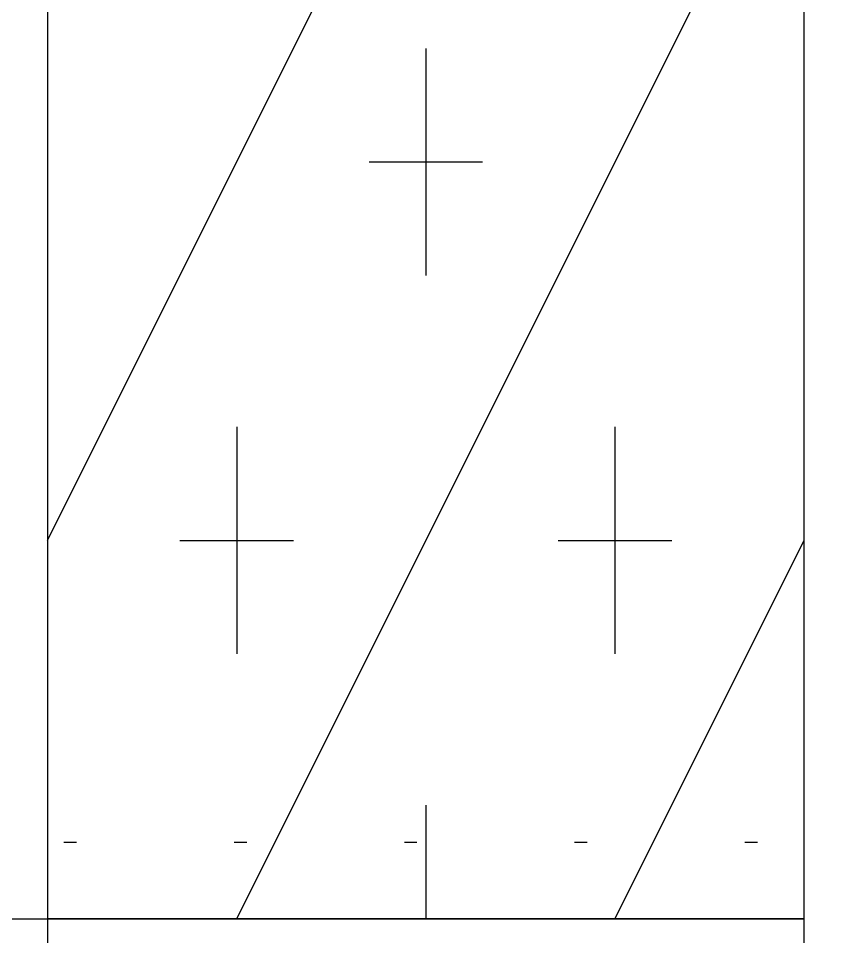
# Model space of a CAD drawing. Header units: millimetres. Extents: x -1499 to 6658, y -12483 to -6008.
# Drawn here: x 1820.35 to 1826.8, y -10841.81 to -10834.53 of the extents above; entities that cross this region are included whole.
import ezdxf

# ---------------------------------------------------------------- set-up
doc = ezdxf.new("R2010")
doc.units = ezdxf.units.MM
doc.linetypes.add('A-DOTLN01H', pattern=[0.125, 0, -0.125])
doc.layers.add('CR-GRID', color=56, linetype='A-DOTLN01H')
doc.layers.add('Layer', color=7, linetype='Continuous')

# ---------------------------------------------------------------- blocks, each defined once
blk = doc.blocks.new('TB-12')
at = {"layer": 'Layer'}
for points in [[(-1, -1), (-1, -6), (1, -6), (1, -1), (-1, -1)], [(-1, -5.5), (1, -3.5)], [(-0.5, -6), (1, -4.5)], [(0, -4.85), (0, -5.15)], [(-0.15, -5), (0.15, -5)], [(-0.5, -5.35), (-0.5, -5.65)], [(0.5, -5.35), (0.5, -5.65)], [(-0.65, -5.5), (-0.35, -5.5)], [(0.35, -5.5), (0.65, -5.5)], [(0.5, -6), (1, -5.5)], [(0, -5.85), (0, -6)], [(-3, -6), (-1, -6)], [(-1, -6), (-1, -32), (1, -32), (1, -6), (-1, -6)], [(-0.15, -6), (0.15, -6)]]:
    blk.add_lwpolyline(points, dxfattribs=at)

msp = doc.modelspace()

# ---------------------------------------------------------------- linework, layer by layer
at = {"layer": 'CR-GRID', "linetype": 'A-DOTLN01H', "ltscale": 10}
msp.add_line((696.1572, -10841.0576), (6196.1572, -10841.0576), dxfattribs=at)

# ---------------------------------------------------------------- block references
at = {"xscale": 3, "yscale": 6, "zscale": 3}
msp.add_blockref('TB-12', (1823.5772, -10805.6655), dxfattribs=at)

doc.saveas('drawing.dxf')
